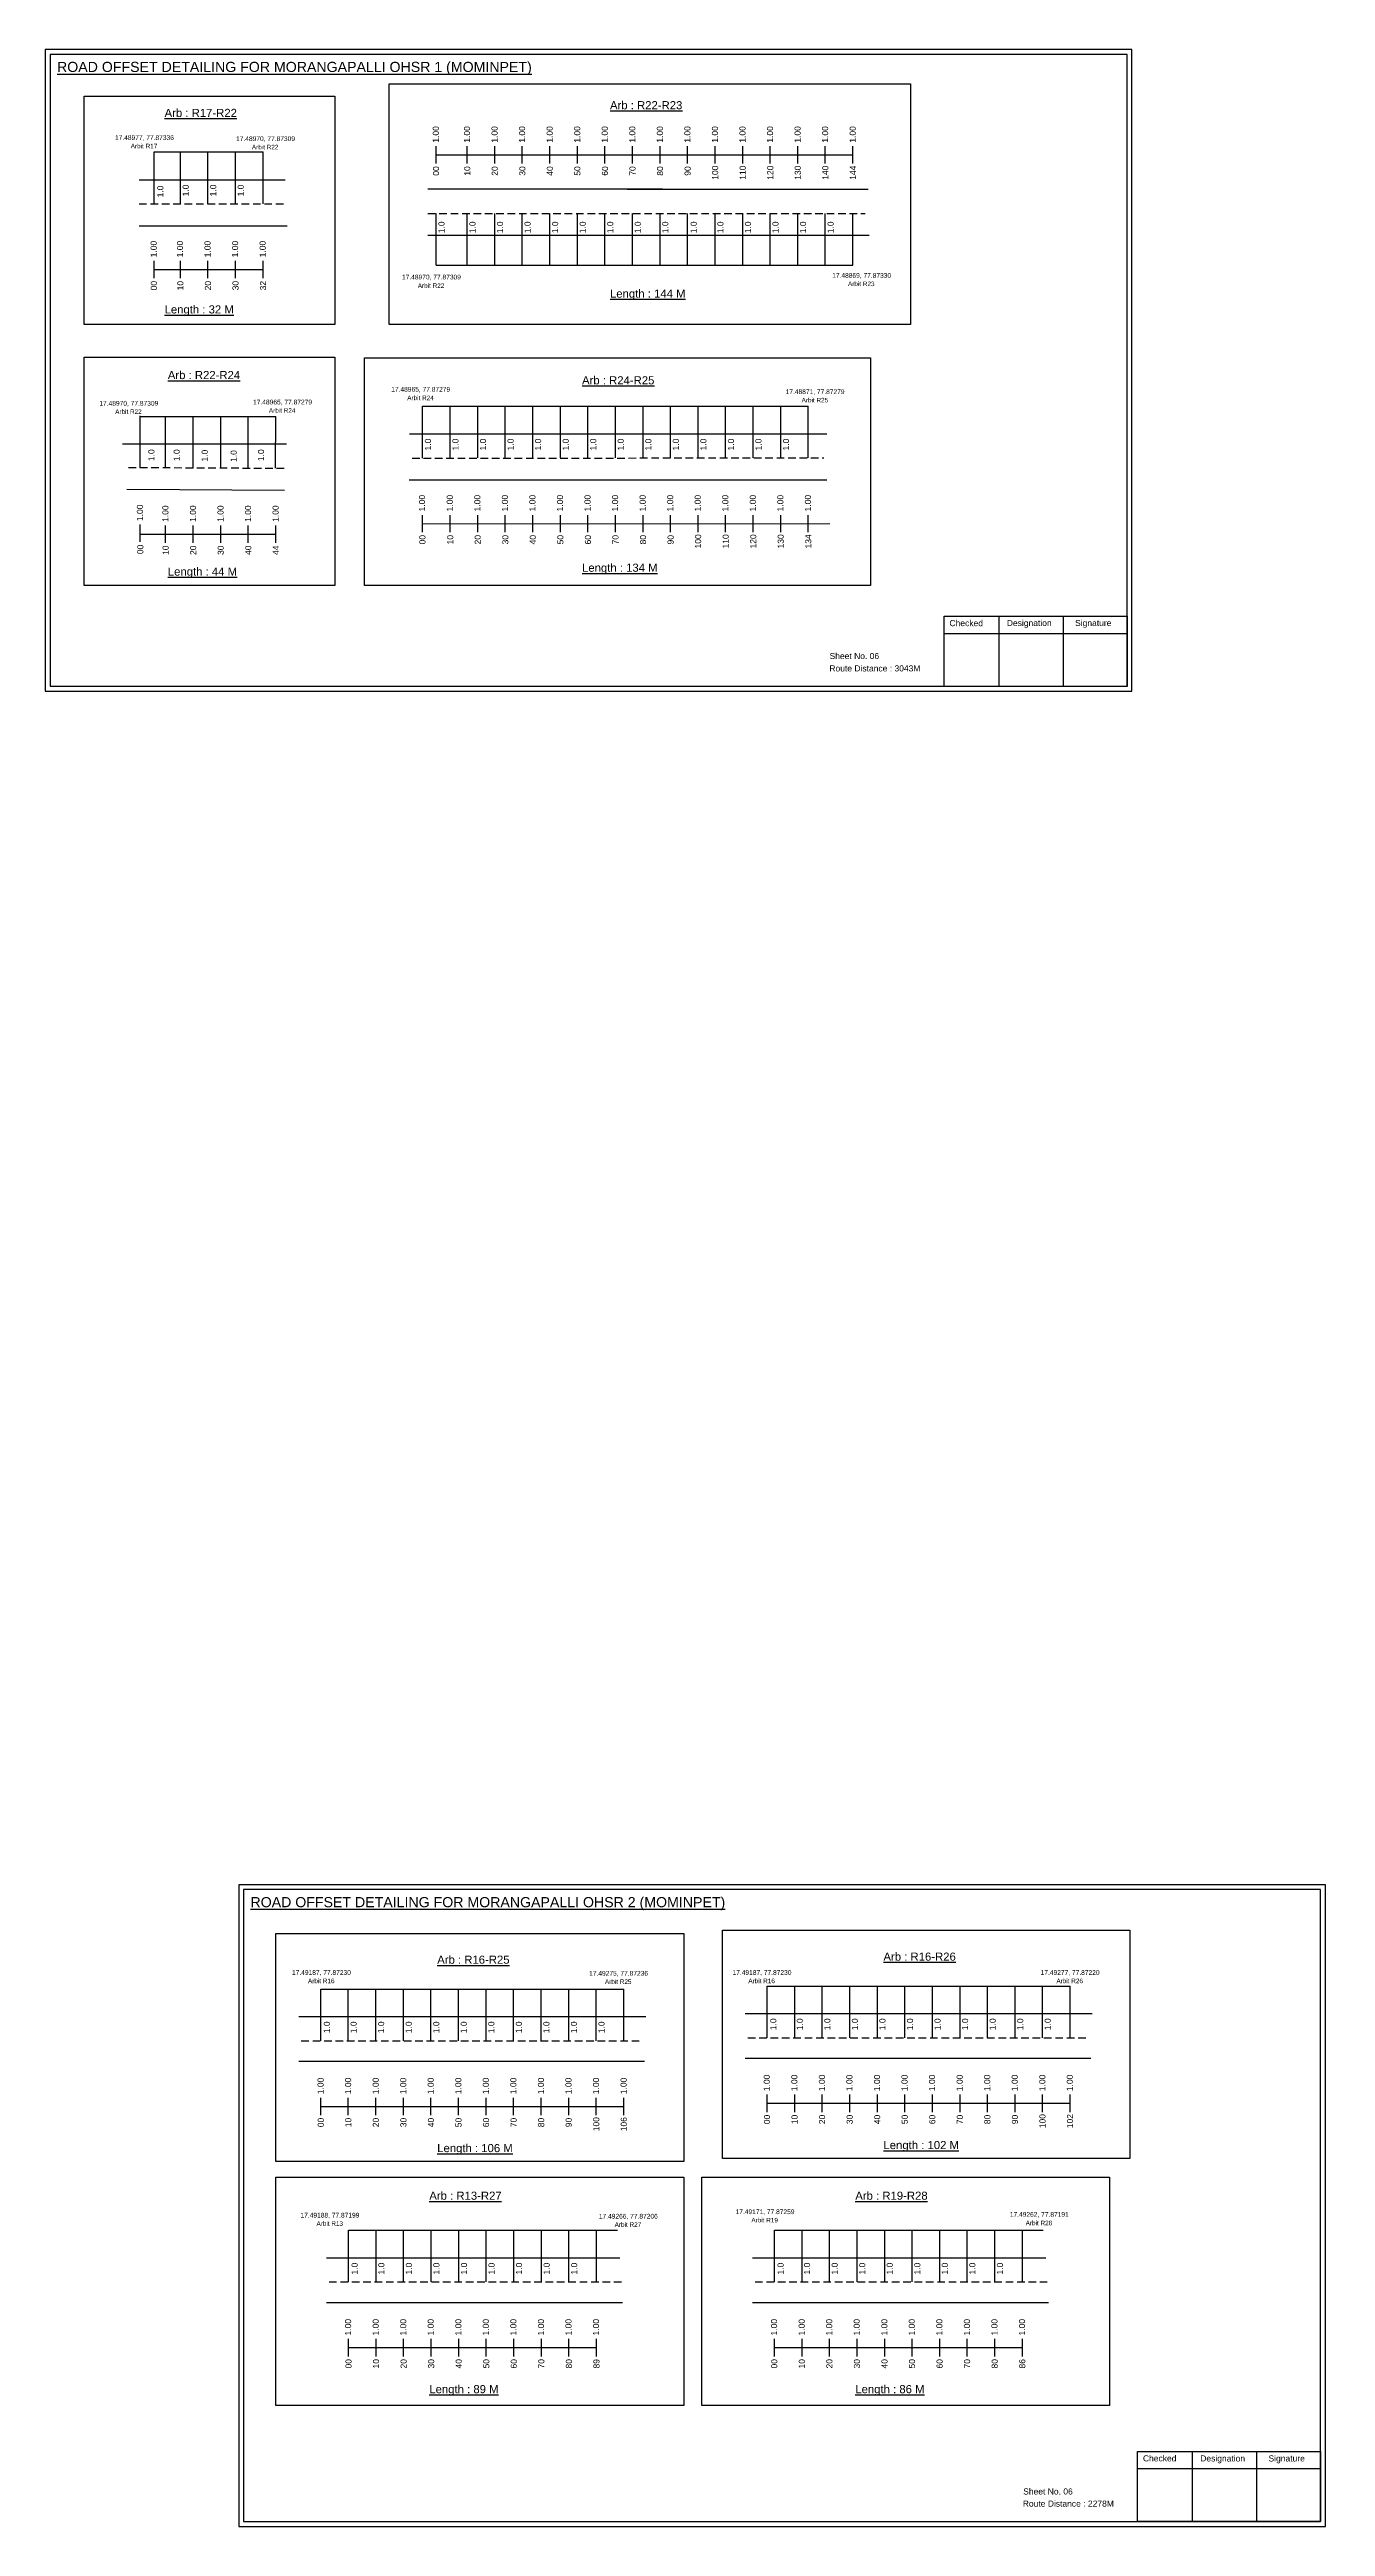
# Model space of a CAD drawing. Header units: inches. Extents: x 2380 to 8136, y 269 to 3641.
# Drawn here: x 6329 to 6959, y 272 to 1494 of the extents above; entities that cross this region are included whole.
import ezdxf

# ---------------------------------------------------------------- set-up
doc = ezdxf.new("R2010")
doc.units = ezdxf.units.IN
doc.header["$MEASUREMENT"] = 0
doc.linetypes.add('DASHED2', pattern=[0.375, 0.25, -0.125])
doc.layers.add('PDF_Geometry', color=7, linetype='Continuous')
doc.layers.add('PDF_Text', color=5, linetype='Continuous')
doc.styles.add('PDF Arial', font='arial.ttf')
doc.styles.get("Standard").update_dxf_attribs({"font": 'arial.ttf'})

msp = doc.modelspace()

# ---------------------------------------------------------------- linework, layer by layer
at = {"color": 5}
for p, q in [((6380.6, 1443.8), (6434.4, 1443.8)), ((6519.9, 1387.9), (6725.6, 1387.9)), ((6373.8, 1313.2), (6440.7, 1313.2)), ((6513.2, 1318.3), (6703.6, 1318.3)), ((6683.3, 538.5), (6832.9, 538.5)), ((6462.9, 537), (6612.5, 537)), ((6476.6, 418), (6609.4, 418)), ((6686.9, 418), (6819.6, 418))]:
    msp.add_line(p, q, dxfattribs=at)
for p, q in [((6380.6, 1418.2), (6380.6, 1443.8)), ((6393.6, 1418.2), (6393.6, 1443.8)), ((6407.2, 1418.2), (6407.2, 1443.8)), ((6420.8, 1418.2), (6420.8, 1443.8)), ((6434.4, 1418.2), (6434.4, 1443.8)), ((6373.2, 1430.1), (6445.3, 1430.1)), ((6631.6, 1425.4), (6515.8, 1425.4)), ((6614.2, 1425.4), (6733.1, 1425.4)), ((6373.2, 1407.4), (6446.3, 1407.4)), ((6519.9, 1387.9), (6519.9, 1413.5)), ((6535.2, 1387.9), (6535.2, 1413.5)), ((6548.8, 1387.9), (6548.8, 1413.5)), ((6562.4, 1387.9), (6562.4, 1413.5)), ((6576, 1387.9), (6576, 1413.5)), ((6589.6, 1387.9), (6589.6, 1413.5)), ((6603.2, 1387.9), (6603.2, 1413.5)), ((6616.8, 1387.9), (6616.8, 1413.5)), ((6630.4, 1387.9), (6630.4, 1413.5)), ((6644, 1387.9), (6644, 1413.5)), ((6657.6, 1387.9), (6657.6, 1413.5)), ((6671.2, 1387.9), (6671.2, 1413.5)), ((6684.8, 1387.9), (6684.8, 1413.5)), ((6698.4, 1387.9), (6698.4, 1413.5)), ((6712, 1387.9), (6712, 1413.5)), ((6725.6, 1387.9), (6725.6, 1413.5)), ((6515.8, 1402.7), (6733.6, 1402.7)), ((6373.8, 1287.9), (6373.8, 1313.5)), ((6386.3, 1287.9), (6386.3, 1313.2)), ((6399.9, 1287.8), (6399.9, 1313.2)), ((6413.5, 1287.9), (6413.5, 1313.2)), ((6427.1, 1287.6), (6427.1, 1313.2)), ((6440.5, 1287.7), (6440.7, 1313.2)), ((6513.2, 1292.7), (6513.2, 1318.3)), ((6526.8, 1292.8), (6526.8, 1318.3)), ((6540.4, 1292.8), (6540.4, 1318.3)), ((6554, 1292.8), (6554, 1318.3)), ((6567.6, 1292.8), (6567.6, 1318.3)), ((6581.2, 1292.8), (6581.2, 1318.3)), ((6594.8, 1292.8), (6594.8, 1318.3)), ((6608.4, 1292.8), (6608.4, 1318.3)), ((6622, 1292.8), (6622, 1318.3)), ((6635.6, 1292.8), (6635.6, 1318.3)), ((6649.2, 1292.8), (6649.2, 1318.3)), ((6662.8, 1292.8), (6662.8, 1318.3)), ((6676.4, 1292.8), (6676.4, 1318.3)), ((6690, 1292.8), (6690, 1318.3)), ((6703.6, 1292.8), (6703.6, 1318.3)), ((6446, 1299.5), (6365, 1299.5)), ((6506.7, 1304.7), (6712.8, 1304.7)), ((6367.2, 1277.3), (6445, 1276.9)), ((6506.6, 1282), (6712.7, 1281.9)), ((6683.3, 513), (6683.3, 538.5)), ((6696.9, 513), (6696.9, 538.5)), ((6710.5, 513), (6710.5, 538.5)), ((6724.1, 513), (6724.1, 538.5)), ((6737.7, 513), (6737.7, 538.5)), ((6751.3, 513), (6751.3, 538.5)), ((6764.9, 513), (6764.9, 538.5)), ((6778.5, 513), (6778.5, 538.5)), ((6792.1, 513), (6792.1, 538.5)), ((6805.7, 513), (6805.7, 538.5)), ((6819.3, 513), (6819.3, 538.5)), ((6832.9, 513), (6832.9, 538.5)), ((6462.9, 511.5), (6462.9, 537)), ((6476.5, 511.5), (6476.5, 537)), ((6490.1, 511.5), (6490.1, 537)), ((6503.7, 511.5), (6503.7, 537)), ((6517.3, 511.5), (6517.3, 537)), ((6530.9, 511.5), (6530.9, 537)), ((6544.5, 511.5), (6544.5, 537)), ((6558.1, 511.5), (6558.1, 537)), ((6571.7, 511.5), (6571.7, 537)), ((6585.3, 511.5), (6585.3, 537)), ((6598.9, 511.5), (6598.9, 537)), ((6612.5, 511.5), (6612.5, 537)), ((6452, 523.4), (6623.4, 523.4)), ((6672.4, 524.9), (6843.7, 524.9)), ((6843, 502.7), (6672.4, 502.7)), ((6622.7, 501.2), (6452, 501.2)), ((6476.6, 392.4), (6476.6, 418)), ((6490.2, 392.4), (6490.2, 418)), ((6503.8, 392.4), (6503.8, 418)), ((6517.4, 392.4), (6517.4, 418)), ((6531, 392.4), (6531, 418)), ((6544.6, 392.4), (6544.6, 418)), ((6558.2, 392.4), (6558.2, 418)), ((6571.8, 392.4), (6571.8, 418)), ((6585.4, 392.4), (6585.4, 418)), ((6599, 392.4), (6599, 418)), ((6686.9, 392.4), (6686.9, 418)), ((6700.5, 392.4), (6700.5, 418)), ((6714.1, 392.4), (6714.1, 418)), ((6727.7, 392.4), (6727.7, 418)), ((6741.3, 392.4), (6741.3, 418)), ((6754.9, 392.4), (6754.9, 418)), ((6768.5, 392.4), (6768.5, 418)), ((6782.1, 392.4), (6782.1, 418)), ((6795.7, 392.4), (6795.7, 418)), ((6809.3, 392.4), (6809.3, 418)), ((6465.7, 404.3), (6610.5, 404.3)), ((6676, 404.3), (6820.8, 404.3)), ((6611.9, 382.1), (6465.7, 382.1)), ((6822.2, 382.1), (6676, 382.1))]:
    msp.add_line(p, q)
at = {"color": 217, "true_color": 0x93278f}
for p, q in [((6519.9, 1438.1), (6519.9, 1446.6)), ((6535.2, 1438.1), (6535.2, 1446.6)), ((6548.8, 1438.1), (6548.8, 1446.6)), ((6562.4, 1438.1), (6562.4, 1446.6)), ((6576, 1438.1), (6576, 1446.6)), ((6589.6, 1438.1), (6589.6, 1446.6)), ((6603.2, 1438.1), (6603.2, 1446.6)), ((6616.8, 1438.1), (6616.8, 1446.6)), ((6630.4, 1438.1), (6630.4, 1446.6)), ((6644, 1438.1), (6644, 1446.6)), ((6657.6, 1438.1), (6657.6, 1446.6)), ((6671.2, 1438.1), (6671.2, 1446.6)), ((6684.8, 1438.1), (6684.8, 1446.6)), ((6698.4, 1438.1), (6698.4, 1446.6)), ((6712, 1438.1), (6712, 1446.6)), ((6725.6, 1438.1), (6725.6, 1446.6)), ((6519.9, 1442.4), (6725.6, 1442.4)), ((6380.6, 1381.5), (6380.6, 1390.1)), ((6380.6, 1385.8), (6434.4, 1385.8)), ((6393.6, 1381.5), (6393.6, 1390.1)), ((6407.2, 1381.5), (6407.2, 1390.1)), ((6420.8, 1381.5), (6420.8, 1390.1)), ((6434.4, 1381.5), (6434.4, 1390.1)), ((6373.8, 1251.3), (6373.8, 1259.9)), ((6386.3, 1250.9), (6386.3, 1259.5)), ((6399.9, 1250.9), (6399.9, 1259.5)), ((6413.5, 1250.9), (6413.5, 1259.5)), ((6427.1, 1250.9), (6427.1, 1259.5)), ((6440.7, 1250.9), (6440.7, 1259.5)), ((6513.1, 1256.1), (6513.1, 1264.6)), ((6513.1, 1260.3), (6714.2, 1260.4)), ((6526.8, 1256.1), (6526.8, 1264.6)), ((6540.4, 1256.1), (6540.4, 1264.6)), ((6554, 1256.1), (6554, 1264.6)), ((6567.6, 1256.1), (6567.6, 1264.6)), ((6581.2, 1256.1), (6581.2, 1264.6)), ((6594.8, 1256.1), (6594.8, 1264.6)), ((6608.4, 1256.1), (6608.4, 1264.6)), ((6622, 1256.1), (6622, 1264.6)), ((6635.6, 1256.1), (6635.6, 1264.6)), ((6649.2, 1256.1), (6649.2, 1264.6)), ((6662.8, 1256.1), (6662.8, 1264.6)), ((6676.4, 1256.1), (6676.4, 1264.6)), ((6690, 1256.1), (6690, 1264.6)), ((6703.6, 1256.1), (6703.6, 1264.6)), ((6373.8, 1255.2), (6440.7, 1255.2)), ((6462.9, 474.8), (6462.9, 483.3)), ((6462.9, 479.1), (6612.5, 479.1)), ((6476.5, 474.8), (6476.5, 483.3)), ((6490.1, 474.8), (6490.1, 483.3)), ((6503.7, 474.8), (6503.7, 483.3)), ((6517.3, 474.8), (6517.3, 483.3)), ((6530.9, 474.8), (6530.9, 483.3)), ((6544.5, 474.8), (6544.5, 483.3)), ((6558.1, 474.8), (6558.1, 483.3)), ((6571.7, 474.8), (6571.7, 483.3)), ((6585.3, 474.8), (6585.3, 483.3)), ((6598.9, 474.8), (6598.9, 483.3)), ((6612.5, 474.8), (6612.5, 483.3)), ((6683.3, 476.3), (6683.3, 484.9)), ((6683.3, 480.6), (6832.9, 480.6)), ((6696.9, 476.3), (6696.9, 484.9)), ((6710.5, 476.3), (6710.5, 484.9)), ((6724.1, 476.3), (6724.1, 484.9)), ((6737.7, 476.3), (6737.7, 484.9)), ((6751.3, 476.3), (6751.3, 484.9)), ((6764.9, 476.3), (6764.9, 484.9)), ((6778.5, 476.3), (6778.5, 484.9)), ((6792.1, 476.3), (6792.1, 484.9)), ((6805.7, 476.3), (6805.7, 484.9)), ((6819.3, 476.3), (6819.3, 484.9)), ((6832.9, 476.3), (6832.9, 484.9)), ((6476.6, 355.7), (6476.6, 364.3)), ((6476.6, 360), (6599, 360)), ((6490.2, 355.7), (6490.2, 364.3)), ((6503.8, 355.7), (6503.8, 364.3)), ((6517.4, 355.7), (6517.4, 364.3)), ((6531, 355.7), (6531, 364.3)), ((6544.6, 355.7), (6544.6, 364.3)), ((6558.2, 355.7), (6558.2, 364.3)), ((6571.8, 355.7), (6571.8, 364.3)), ((6585.4, 355.7), (6585.4, 364.3)), ((6599, 355.7), (6599, 364.3)), ((6686.9, 355.7), (6686.9, 364.3)), ((6686.9, 360), (6809.3, 360)), ((6700.5, 355.7), (6700.5, 364.3)), ((6714.1, 355.7), (6714.1, 364.3)), ((6727.7, 355.7), (6727.7, 364.3)), ((6741.3, 355.7), (6741.3, 364.3)), ((6754.9, 355.7), (6754.9, 364.3)), ((6768.5, 355.7), (6768.5, 364.3)), ((6782.1, 355.7), (6782.1, 364.3)), ((6795.7, 355.7), (6795.7, 364.3)), ((6809.3, 355.7), (6809.3, 364.3))]:
    msp.add_line(p, q, dxfattribs=at)
at = {"linetype": 'DASHED2', "ltscale": 15}
for p, q in [((6373.2, 1418.2), (6445.8, 1418.2)), ((6515.8, 1413.5), (6731.6, 1413.5)), ((6368, 1288.1), (6446.2, 1287.7)), ((6508, 1292.7), (6711.2, 1292.8)), ((6453.3, 511.5), (6620.9, 511.5)), ((6673.7, 513), (6841.3, 513)), ((6467, 392.4), (6611.4, 392.4)), ((6677.3, 392.4), (6821.6, 392.4))]:
    msp.add_line(p, q, dxfattribs=at)
for points in [[(6346.1, 1471.3), (6469.9, 1471.3), (6469.9, 1358.6), (6346.1, 1358.6)], [(6496.6, 1477.4), (6754.1, 1477.5), (6754.1, 1358.6), (6496.6, 1358.6)], [(6346.1, 1342.5), (6469.9, 1342.5), (6469.9, 1229.8), (6346.1, 1229.8)], [(6484.5, 1342.2), (6734.3, 1342.2), (6734.3, 1229.8), (6484.5, 1229.8)], [(6440.8, 564.5), (6642.1, 564.5), (6642.1, 451.8), (6440.8, 451.8)], [(6661.2, 566), (6862.4, 566), (6862.4, 453.3), (6661.2, 453.3)], [(6440.8, 444.1), (6642.1, 444.1), (6642.1, 331.4), (6440.8, 331.4)], [(6651.1, 444.1), (6852.3, 444.1), (6852.3, 331.4), (6651.1, 331.4)]]:
    msp.add_lwpolyline(points, close=True)
at = {"layer": 'PDF_Geometry'}
for points in [[(6326.9, 1494.4), (6326.9, 1177.7), (6863.4, 1177.7), (6863.4, 1494.4)], [(6329.3, 1492), (6329.3, 1180.1), (6861, 1180.1), (6861, 1492)], [(6422.4, 588.4), (6422.4, 271.7), (6958.9, 271.7), (6958.9, 588.4)], [(6424.8, 586.1), (6424.8, 274.1), (6956.5, 274.1), (6956.5, 586.1)]]:
    msp.add_lwpolyline(points, close=True, dxfattribs=at)
at = {"layer": 'PDF_Geometry', "color": 242, "true_color": 0xcc1f26}
for points in [[(6861, 1180), (6770.6, 1180), (6770.6, 1214.6), (6861, 1214.6)], [(6956.5, 274.1), (6866.2, 274.1), (6866.2, 308.7), (6956.5, 308.7)]]:
    msp.add_lwpolyline(points, close=True, dxfattribs=at)
for points in [[(6797.6, 1214.6), (6797.6, 1180)], [(6829.4, 1214.6), (6829.4, 1180)], [(6770.6, 1206.2), (6861, 1206.2)], [(6893.1, 308.7), (6893.1, 274.1)], [(6924.9, 308.7), (6924.9, 274.1)], [(6866.2, 300.3), (6956.5, 300.3)]]:
    msp.add_lwpolyline(points, dxfattribs=at)

# ---------------------------------------------------------------- texts
at = {"color": 242, "true_color": 0xcd2027}
for s, height, p in [('%%UROAD OFFSET DETAILING FOR MORANGAPALLI OHSR 1 (MOMINPET)', 5, (6332.7, 1483.3)), ('%%UArb : R22-R23', 4, (6605.7, 1464.9)), ('%%UArb : R17-R22', 4, (6385.8, 1461.1)), ('%%ULength : 144 M', 4, (6605.7, 1371.9)), ('%%ULength : 32 M', 4, (6385.8, 1364.1)), ('%%UArb : R22-R24', 4, (6387.4, 1331.7)), ('%%UArb : R24-R25', 4, (6591.9, 1329.1)), ('%%ULength : 44 M', 4, (6387.4, 1234.7)), ('%%ULength : 134 M', 4, (6591.9, 1236.6)), ('%%UROAD OFFSET DETAILING FOR MORANGAPALLI OHSR 2 (MOMINPET)', 5, (6428.2, 577.4)), ('%%UArb : R16-R25', 4, (6520.4, 549.5)), ('%%UArb : R16-R26', 4, (6740.7, 551)), ('%%ULength : 106 M', 4, (6520.4, 456.5)), ('%%ULength : 102 M', 4, (6740.7, 458)), ('%%UArb : R13-R27', 4, (6516.5, 433)), ('%%UArb : R19-R28', 4, (6726.8, 433)), ('%%ULength : 89 M', 4, (6516.5, 337.5)), ('%%ULength : 86 M', 4, (6726.8, 337.5))]:
    msp.add_text(s, height=height, dxfattribs=at).set_placement(p)
at = {"color": 217, "true_color": 0x93278f}
for s, p in [('1.00', (6521.2, 1448.4)), ('1.00', (6536.6, 1448.4)), ('1.00', (6550.2, 1448.4)), ('1.00', (6563.8, 1448.4)), ('1.00', (6577.4, 1448.4)), ('1.00', (6591, 1448.4)), ('1.00', (6604.6, 1448.4)), ('1.00', (6618.2, 1448.4)), ('1.00', (6631.8, 1448.4)), ('1.00', (6645.4, 1448.4)), ('1.00', (6659, 1448.4)), ('1.00', (6672.6, 1448.4)), ('1.00', (6686.2, 1448.4)), ('1.00', (6699.8, 1448.4)), ('1.00', (6713.4, 1448.4)), ('1.00', (6727, 1448.4)), ('00', (6521.3, 1432.1)), ('10', (6536.7, 1432.1)), ('20', (6550.3, 1432.1)), ('30', (6563.9, 1432.1)), ('40', (6577.5, 1432.1)), ('50', (6591.1, 1432.1)), ('60', (6604.7, 1432.1)), ('70', (6618.3, 1432.1)), ('80', (6631.9, 1432.1)), ('90', (6645.5, 1432.1)), ('100', (6659.1, 1430.1)), ('110', (6672.7, 1430.1)), ('120', (6686.3, 1430.1)), ('130', (6699.9, 1430.1)), ('140', (6713.5, 1430.1)), ('144', (6727.1, 1430.1)), ('1.00', (6381.9, 1391.8)), ('1.00', (6394.9, 1391.8)), ('1.00', (6408.5, 1391.8)), ('1.00', (6422.1, 1391.8)), ('1.00', (6435.7, 1391.8)), ('00', (6382, 1375.5)), ('10', (6395.1, 1375.5)), ('20', (6408.7, 1375.5)), ('30', (6422.3, 1375.5)), ('32', (6435.9, 1375.5)), ('1.00', (6514.4, 1266.4)), ('1.00', (6528.1, 1266.4)), ('1.00', (6541.7, 1266.4)), ('1.00', (6555.3, 1266.4)), ('1.00', (6568.9, 1266.4)), ('1.00', (6582.5, 1266.4)), ('1.00', (6596.1, 1266.4)), ('1.00', (6609.7, 1266.4)), ('1.00', (6623.3, 1266.4)), ('1.00', (6636.9, 1266.4)), ('1.00', (6650.5, 1266.4)), ('1.00', (6664.1, 1266.4)), ('1.00', (6677.7, 1266.4)), ('1.00', (6691.3, 1266.4)), ('1.00', (6704.9, 1266.4)), ('1.00', (6375.1, 1261.6)), ('1.00', (6387.7, 1261.2)), ('1.00', (6401.3, 1261.2)), ('1.00', (6414.9, 1261.2)), ('1.00', (6428.5, 1261.2)), ('1.00', (6442.1, 1261.2)), ('00', (6375.3, 1245.3)), ('10', (6387.8, 1244.9)), ('20', (6401.4, 1244.9)), ('30', (6415, 1244.9)), ('40', (6428.6, 1244.9)), ('44', (6442.2, 1244.9)), ('00', (6514.6, 1250.1)), ('10', (6528.3, 1250.1)), ('20', (6541.9, 1250.1)), ('30', (6555.5, 1250.1)), ('40', (6569.1, 1250.1)), ('50', (6582.7, 1250.1)), ('60', (6596.3, 1250.1)), ('70', (6609.9, 1250.1)), ('80', (6623.5, 1250.1)), ('90', (6637.1, 1250.1)), ('100', (6650.7, 1248.1)), ('110', (6664.3, 1248.1)), ('120', (6677.9, 1248.1)), ('130', (6691.5, 1248.1)), ('134', (6705.1, 1248.1)), ('1.00', (6464.3, 485.1)), ('1.00', (6477.9, 485.1)), ('1.00', (6491.5, 485.1)), ('1.00', (6505.1, 485.1)), ('1.00', (6518.7, 485.1)), ('1.00', (6532.3, 485.1)), ('1.00', (6545.9, 485.1)), ('1.00', (6559.5, 485.1)), ('1.00', (6573.1, 485.1)), ('1.00', (6586.7, 485.1)), ('1.00', (6600.3, 485.1)), ('1.00', (6613.9, 485.1)), ('1.00', (6684.6, 486.6)), ('1.00', (6698.2, 486.6)), ('1.00', (6711.8, 486.6)), ('1.00', (6725.4, 486.6)), ('1.00', (6739, 486.6)), ('1.00', (6752.6, 486.6)), ('1.00', (6766.2, 486.6)), ('1.00', (6779.8, 486.6)), ('1.00', (6793.4, 486.6)), ('1.00', (6807, 486.6)), ('1.00', (6820.6, 486.6)), ('1.00', (6834.2, 486.6)), ('00', (6464.4, 468.8)), ('10', (6478, 468.8)), ('20', (6491.6, 468.8)), ('30', (6505.2, 468.8)), ('40', (6518.8, 468.8)), ('50', (6532.4, 468.8)), ('60', (6546, 468.8)), ('70', (6559.6, 468.8)), ('80', (6573.2, 468.8)), ('90', (6586.8, 468.8)), ('100', (6600.4, 466.8)), ('106', (6614, 466.8)), ('00', (6684.7, 470.3)), ('10', (6698.3, 470.3)), ('20', (6711.9, 470.3)), ('30', (6725.5, 470.3)), ('40', (6739.1, 470.3)), ('50', (6752.7, 470.3)), ('60', (6766.3, 470.3)), ('70', (6779.9, 470.3)), ('80', (6793.5, 470.3)), ('90', (6807.1, 470.3)), ('100', (6820.7, 468.3)), ('102', (6834.3, 468.3)), ('1.00', (6477.9, 366)), ('1.00', (6491.5, 366)), ('1.00', (6505.1, 366)), ('1.00', (6518.7, 366)), ('1.00', (6532.3, 366)), ('1.00', (6545.9, 366)), ('1.00', (6559.5, 366)), ('1.00', (6573.1, 366)), ('1.00', (6586.7, 366)), ('1.00', (6600.3, 366)), ('1.00', (6688.2, 366)), ('1.00', (6701.8, 366)), ('1.00', (6715.4, 366)), ('1.00', (6729, 366)), ('1.00', (6742.6, 366)), ('1.00', (6756.2, 366)), ('1.00', (6769.8, 366)), ('1.00', (6783.4, 366)), ('1.00', (6797, 366)), ('1.00', (6810.6, 366)), ('00', (6478.1, 349.7)), ('10', (6491.7, 349.7)), ('20', (6505.3, 349.7)), ('30', (6518.9, 349.7)), ('40', (6532.5, 349.7)), ('50', (6546.1, 349.7)), ('60', (6559.7, 349.7)), ('70', (6573.3, 349.7)), ('80', (6586.9, 349.7)), ('89', (6600.5, 349.7)), ('00', (6688.3, 349.7)), ('10', (6701.9, 349.7)), ('20', (6715.5, 349.7)), ('30', (6729.1, 349.7)), ('40', (6742.7, 349.7)), ('50', (6756.3, 349.7)), ('60', (6769.9, 349.7)), ('70', (6783.5, 349.7)), ('80', (6797.1, 349.7)), ('86', (6810.7, 349.7))]:
    msp.add_text(s, height=3, rotation=90, dxfattribs=at).set_placement(p)
at = {"color": 5}
for s, height, p in [('17.48977, 77.87336', 2.34, (6361.3, 1449.7)), ('Arbit R17', 2.25, (6369.1, 1445.6)), ('17.48970, 77.87309', 2.34, (6421.1, 1449.2)), ('Arbit R22', 2.25, (6428.9, 1445.1)), ('17.48970, 77.87309', 2.34, (6503, 1380.9)), ('17.48869, 77.87330', 2.34, (6715.4, 1381.7)), ('Arbit R22', 2.25, (6510.8, 1376.7)), ('Arbit R23', 2.25, (6723.2, 1377.6)), ('17.48970, 77.87309', 2.34, (6353.6, 1318.6)), ('17.48965, 77.87279', 2.34, (6429.5, 1319.2)), ('17.48965, 77.87279', 2.34, (6497.7, 1325.5)), ('Arbit R24', 2.25, (6505.6, 1321.3)), ('17.48871, 77.87279', 2.34, (6692.4, 1324.3)), ('Arbit R25', 2.25, (6700.3, 1320.2)), ('Arbit R22', 2.25, (6361.4, 1314.5)), ('Arbit R24', 2.25, (6437.3, 1315.1)), ('17.49187, 77.87230', 2.34, (6448.7, 544)), ('Arbit R16', 2.25, (6456.6, 539.9)), ('17.49275, 77.87236', 2.34, (6595.4, 543.6)), ('Arbit R25', 2.25, (6603.2, 539.5)), ('17.49187, 77.87230', 2.34, (6666.2, 544)), ('Arbit R16', 2.25, (6674, 539.9)), ('17.49277, 77.87220', 2.34, (6818.3, 544)), ('Arbit R26', 2.25, (6826.1, 539.9)), ('17.49171, 77.87259', 2.34, (6667.7, 425.9)), ('17.49188, 77.87199', 2.34, (6452.9, 424.2)), ('Arbit R13', 2.25, (6460.8, 420.1)), ('17.49266, 77.87206', 2.34, (6600.2, 423.7)), ('Arbit R27', 2.25, (6608, 419.6)), ('Arbit R19', 2.25, (6675.5, 421.8)), ('17.49262, 77.87191', 2.34, (6803.1, 424.6)), ('Arbit R28', 2.25, (6810.9, 420.4))]:
    msp.add_text(s, height=height, dxfattribs=at).set_placement(p)
for p in [(6385.2, 1421.4), (6397.7, 1421.9), (6411.3, 1421.9), (6424.9, 1421.9), (6524, 1403.7), (6539.3, 1403.7), (6552.9, 1403.7), (6566.5, 1403.7), (6580.1, 1403.7), (6593.7, 1403.7), (6607.3, 1403.7), (6620.9, 1403.7), (6634.5, 1403.7), (6648.5, 1403.7), (6661.7, 1403.7), (6675.3, 1403.7), (6688.9, 1403.7), (6702.5, 1403.7), (6716.1, 1403.7), (6380.8, 1291.2), (6393.3, 1291.2), (6407.1, 1291), (6421.4, 1290.8), (6434.9, 1291.2), (6517.3, 1296.5), (6530.9, 1296.5), (6544.5, 1296.5), (6558.1, 1296.5), (6571.7, 1296.5), (6585.3, 1296.5), (6598.9, 1296.5), (6612.5, 1296.5), (6626.1, 1296.5), (6639.7, 1296.5), (6653.3, 1296.5), (6666.9, 1296.5), (6680.5, 1296.5), (6694.1, 1296.5), (6467.4, 515.2), (6480.6, 515.2), (6494.2, 515.2), (6507.8, 515.2), (6521.4, 515.2), (6535, 515.2), (6548.6, 515.2), (6562.2, 515.2), (6575.8, 515.2), (6589.4, 515.2), (6603, 515.2), (6687.8, 516.7), (6700.9, 516.7), (6714.5, 516.7), (6728.1, 516.7), (6741.7, 516.7), (6755.3, 516.7), (6768.9, 516.7), (6782.5, 516.7), (6796.1, 516.7), (6809.7, 516.7), (6823.3, 516.7), (6481.1, 396.1), (6494.3, 396.1), (6507.9, 396.1), (6521.5, 396.1), (6535.1, 396.1), (6548.7, 396.1), (6562.3, 396.1), (6575.9, 396.1), (6589.5, 396.1), (6691.4, 396.1), (6704.5, 396.1), (6718.1, 396.1), (6731.7, 396.1), (6745.3, 396.1), (6758.9, 396.1), (6772.5, 396.1), (6786.1, 396.1), (6799.7, 396.1)]:
    msp.add_text('1.0', height=3, rotation=90).set_placement(p)
for s, p in [('Sheet No. 06', (6714.1, 1193.5)), ('Route Distance : 3043M', (6714, 1187.4)), ('Sheet No. 06', (6809.7, 287.5)), ('Route Distance : 2278M', (6809.5, 281.5))]:
    msp.add_text(s, height=3).set_placement(p)
at = {"layer": 'PDF_Text', "color": 7, "attachment_point": 7, "style": 'PDF Arial'}
for s, insert, char_height in [('Checked', (6773.3, 1209.7), 3), ('Designation', (6801.6, 1208.9), 3.001), ('Signature', (6835.3, 1208.9), 3), ('Checked', (6868.8, 303.8), 3), ('Designation', (6897.1, 302.9), 3.001), ('Signature', (6930.8, 302.9), 3)]:
    msp.add_mtext(s, dxfattribs=dict(at, insert=insert, char_height=char_height))

doc.saveas('drawing.dxf')
